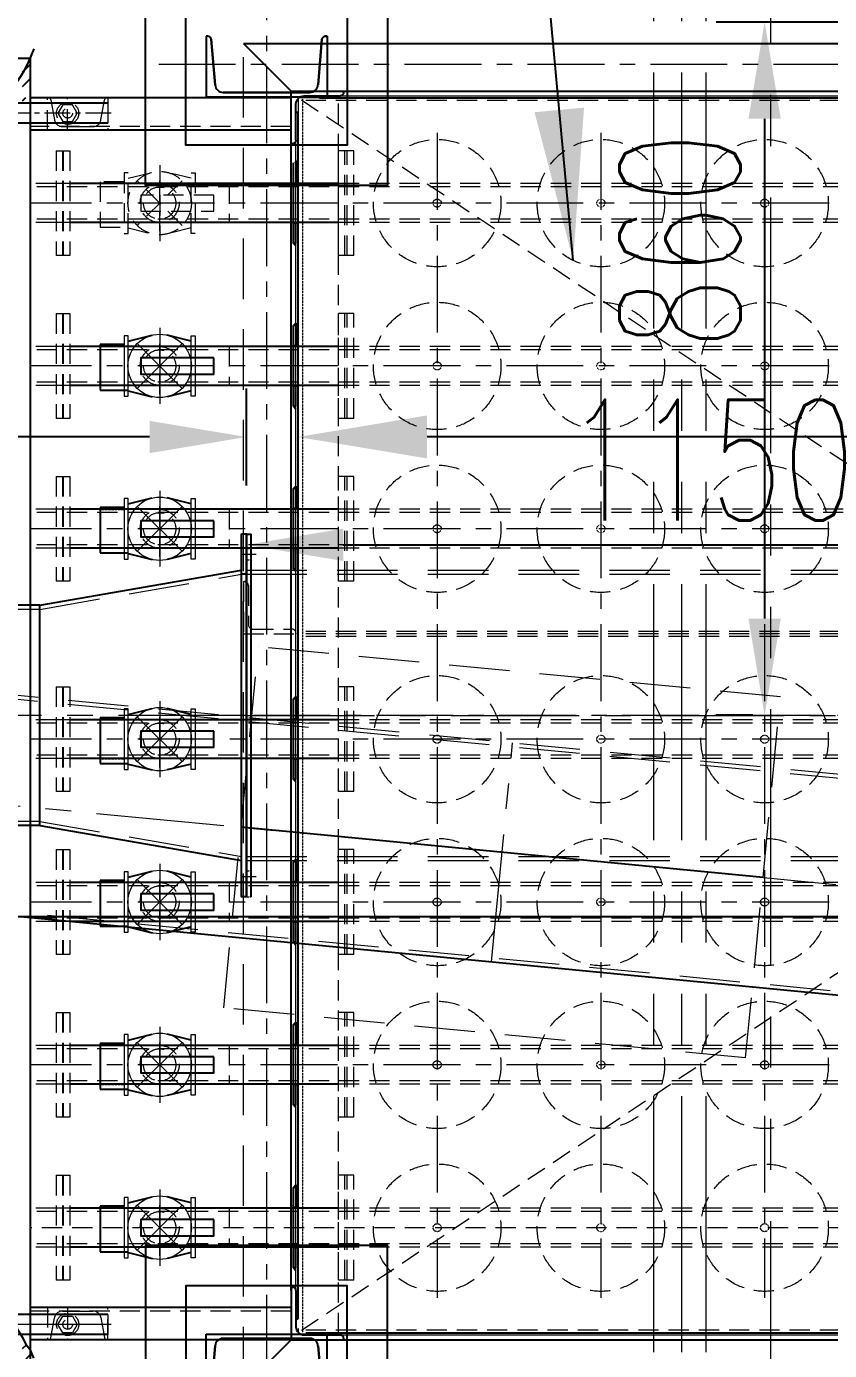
# Model space of a CAD drawing. Header units: millimetres. Extents: x -243837 to -5443, y 40 to 285140.
# Drawn here: x -233609 to -232614, y 138140 to 139783 of the extents above; entities that cross this region are included whole.
import ezdxf

# ---------------------------------------------------------------- set-up
doc = ezdxf.new("R2010")
doc.units = ezdxf.units.MM
for name, pattern in [('CENTER', [50.8, 31.75, -6.35, 6.35, -6.35]), ('CENTER2', [1.125, 0.75, -0.125, 0.125, -0.125]), ('CONTINOUS', [0]), ('HIDDEN', [0.375, 0.25, -0.125]), ('HIDDEN2', [0.1875, 0.125, -0.0625]), ('PHANTOM', [63.5, 31.75, -6.35, 6.35, -6.35, 6.35, -6.35]), ('PHANTOM2', [1.25, 0.625, -0.125, 0.125, -0.125, 0.125, -0.125])]:
    doc.linetypes.add(name, pattern=pattern)
for name, color, linetype, lineweight in [('CEN', 1, 'CENTER', 9), ('HID', 2, 'HIDDEN', 5), ('PHA', 8, 'PHANTOM2', 0), ('PHANTAM', 21, 'PHANTOM', 0), ('R-OBJECT', 2, 'Continuous', 20)]:
    doc.layers.add(name, color=color, linetype=linetype, lineweight=lineweight)
for name, color, linetype in [('DWG', 7, 'Continuous'), ('HAT', 5, 'CONTINOUS'), ('object', 4, 'Continuous')]:
    doc.layers.add(name, color=color, linetype=linetype)
doc.styles.add('KA', font='romans.shx', dxfattribs={"width": 0.7})
doc.styles.add('ROMANS_BIG', font='romans.shx', dxfattribs={"width": 0.85, "bigfont": 'bigfont.shx'})
doc.dimstyles.new('100', dxfattribs={"dimscale": 75, "dimtxt": 3, "dimasz": 2.5, "dimexe": 1, "dimexo": 1.5, "dimgap": 1.5, "dimtad": 1, "dimdec": 0, "dimdsep": 46, "dimtxsty": 'ROMANS_BIG', "dimcen": 4, "dimdle": 2, "dimclrd": 1, "dimclre": 1, "dimclrt": 4, "dimadec": 1, "dimazin": 2, "dimtfac": 1, "dimtdec": 0, "dimtmove": 0, "dimatfit": 2, "dimfxl": 1, "dimtfill": 1, "dimarcsym": 0})
doc.dimstyles.new('KAT', dxfattribs={"dimscale": 125, "dimtxt": 2.5, "dimasz": 2, "dimexe": 1, "dimexo": 0.06, "dimgap": 0.5, "dimtad": 1, "dimdec": 0, "dimzin": 0, "dimdsep": 46, "dimtxsty": 'KA', "dimcen": 1.5, "dimclrd": 1, "dimclre": 1, "dimclrt": 4, "dimadec": 0, "dimazin": 0, "dimtfac": 1, "dimtdec": 0, "dimtmove": 0, "dimatfit": 2, "dimfxl": 1.5, "dimtolj": 1, "dimtzin": 0, "dimarcsym": 0})

# ---------------------------------------------------------------- blocks, each defined once
blk = doc.blocks.new('65X6')
at = {"color": 7}
for p, q in [((0, 65), (2, 65)), ((0, 65), (0, 0)), ((6, 61), (6, 16)), ((0, 0), (65, 0)), ((16, 6), (61, 6)), ((65, 2), (65, 0))]:
    blk.add_line(p, q, dxfattribs=at)
for centre, radius, start, end in [((2, 61), 4, 0, 90), ((16, 16), 10, 180, 270), ((61, 2), 4, 0, 90)]:
    blk.add_arc(centre, radius, start, end, dxfattribs=at)
blk = doc.blocks.new('SOL')
for p, q in [((27.8, -27.8), (-27.8, 27.8)), ((27.8, 27.8), (-27.8, -27.8))]:
    blk.add_line(p, q)
for points in [[(-44.1, -37.5), (-39.1, -37.5), (-39.1, 37.5), (-44.1, 37.5)], [(44.1, -37.5), (39.1, -37.5), (39.1, 37.5), (44.1, 37.5)]]:
    blk.add_lwpolyline(points, close=True)
blk.add_circle((0, 0), 39.3)
at = {"layer": 'CEN', "linetype": 'CENTER2'}
blk.add_line((0, 47.2), (0, -47.2), dxfattribs=at)
at = {"layer": 'DWG'}
for p, q in [((-39.1, 30.8), (-9.4, 38.2)), ((39.1, 30.8), (9.4, 38.2)), ((-44.1, 26.6), (-73.8, 26.6)), ((-73.8, 26.6), (-73.8, -30)), ((-73.8, -30), (-39.1, -30)), ((-39.1, -30.8), (-9.4, -38.2)), ((39.1, -30.8), (9.4, -38.2))]:
    blk.add_line(p, q, dxfattribs=at)
blk.add_lwpolyline([(67.2, 10), (-23.4, 10), (-23.4, -10), (67.2, -10)], close=True, dxfattribs=at)
at = {"layer": 'HID'}
for p, q in [((-73.8, 24.1), (-44.1, 24.1)), ((-73.8, -24.2), (-44.1, -24.2))]:
    blk.add_line(p, q, dxfattribs=at)
blk = doc.blocks.new('CR')
at = {"layer": 'HID', "linetype": 'HIDDEN2'}
blk.add_circle((0, 0), 5, dxfattribs=at)
blk = doc.blocks.new('A$C007C4DB9')
at = {"layer": 'HAT'}
h = blk.add_hatch(dxfattribs=at)
h.set_pattern_fill('ANSI31', color=1, scale=100, style=0)
h.set_pattern_definition([(45, (-613.716, -1580.452), (-8.838835, 8.838835), [])])
h.paths.add_polyline_path([(385.7, 1724.9), (385.9, 1725.2), (391.4, 1735.7), (395.3, 1744.2), (395.3, 1781.1), (385.7, 1781.1)])
h.paths.add_polyline_path([(176.2, 1698.5), (185.2, 1693.3), (185.7, 1693.1), (185.7, 1781.1), (176.2, 1781.1)])
h = blk.add_hatch(dxfattribs=at)
h.set_pattern_fill('ANSI31', color=1, scale=100, style=0)
h.set_pattern_definition([(45, (-613.716, -688.452), (-8.83883, 8.83883), [])])
h.paths.add_polyline_path([(185.7, 226.2), (185.2, 225.9), (176.2, 220.8), (176.2, 138.1), (185.7, 138.1)])
h.paths.add_polyline_path([(395.3, 175), (391.4, 183.5), (385.9, 194.1), (385.7, 194.4), (385.7, 138.1), (395.3, 138.1)])
at = {"color": 8, "linetype": 'HIDDEN', "ltscale": 300}
blk.add_line((659.7, 132.6), (659.7, 1799.6), dxfattribs=at)
at = {"color": 8, "linetype": 'HIDDEN', "ltscale": 100}
for p, q in [((441.6, 1693.2), (441.6, 1733.1)), ((491.6, 1725.6), (491.6, 1700.6)), ((1688.2, 1091.1), (727.2, 1732.1)), ((2899.2, 1729), (727.2, 1729)), ((777.2, 200.1), (777.2, 1732.1)), ((718.7, 1696.5), (395.3, 1696.5)), ((427.2, 1666.6), (427.2, 1536.6)), ((427.2, 1666.6), (444.2, 1666.6)), ((435.2, 1666.6), (435.2, 1536.6)), ((436.2, 1666.6), (436.2, 1536.6)), ((444.2, 1666.6), (444.2, 1536.6)), ((777.2, 1536.6), (777.2, 1666.6)), ((796.2, 1666.6), (777.2, 1666.6)), ((785.2, 1536.6), (785.2, 1666.6)), ((788.2, 1536.6), (788.2, 1666.6)), ((796.2, 1536.6), (796.2, 1666.6)), ((555.7, 1648.8), (555.7, 1554.5)), ((481.9, 1628.2), (481.9, 1571.6)), ((511.6, 1628.2), (481.9, 1628.2)), ((516.6, 1632.5), (546.3, 1639.8)), ((583.5, 1629.4), (527.9, 1573.9)), ((583.5, 1573.9), (527.9, 1629.4)), ((555.7, 1566.6), (555.7, 1636.7)), ((594.8, 1632.5), (565.1, 1639.8)), ((427.2, 1625.8), (395.3, 1625.8)), ((2828.2, 1621.6), (395.3, 1621.6)), ((444.2, 1625.8), (418.9, 1625.8)), ((481.9, 1625.8), (511.6, 1625.8)), ((641.9, 1625.8), (641.9, 1577.5)), ((796.2, 1625.8), (777.2, 1625.8)), ((2828.2, 1625.8), (792.2, 1625.8)), ((2828.2, 1581.6), (395.3, 1581.6)), ((427.2, 1577.5), (395.3, 1577.5)), ((444.2, 1577.5), (418.9, 1577.5)), ((481.9, 1577.5), (511.6, 1577.5)), ((796.2, 1577.5), (777.2, 1577.5)), ((2828.2, 1577.5), (792.2, 1577.5)), ((481.9, 1571.6), (516.6, 1571.6)), ((516.6, 1570.8), (546.3, 1563.5)), ((594.8, 1570.8), (565.1, 1563.5)), ((444.2, 1536.6), (427.2, 1536.6)), ((796.2, 1536.6), (777.2, 1536.6)), ((427.2, 1464.6), (427.2, 1334.6)), ((427.2, 1464.6), (444.2, 1464.6)), ((435.2, 1464.6), (435.2, 1334.6)), ((436.2, 1464.6), (436.2, 1334.6)), ((444.2, 1464.6), (444.2, 1334.6)), ((777.2, 1334.6), (777.2, 1464.6)), ((796.2, 1464.6), (777.2, 1464.6)), ((785.2, 1334.6), (785.2, 1464.6)), ((788.2, 1334.6), (788.2, 1464.6)), ((796.2, 1334.6), (796.2, 1464.6)), ((555.7, 1364.6), (555.7, 1434.7)), ((427.2, 1423.8), (395.3, 1423.8)), ((2828.2, 1419.6), (395.3, 1419.6)), ((444.2, 1423.8), (418.9, 1423.8)), ((641.9, 1423.8), (641.9, 1375.5)), ((796.2, 1423.8), (777.2, 1423.8)), ((2828.2, 1423.8), (792.2, 1423.8)), ((2828.2, 1379.6), (395.3, 1379.6)), ((427.2, 1375.5), (395.3, 1375.5)), ((444.2, 1375.5), (418.9, 1375.5)), ((796.2, 1375.5), (777.2, 1375.5)), ((2828.2, 1375.5), (792.2, 1375.5)), ((444.2, 1334.6), (427.2, 1334.6)), ((796.2, 1334.6), (777.2, 1334.6)), ((427.2, 1262.6), (427.2, 1132.6)), ((427.2, 1262.6), (444.2, 1262.6)), ((435.2, 1262.6), (435.2, 1132.6)), ((436.2, 1262.6), (436.2, 1132.6)), ((444.2, 1262.6), (444.2, 1132.6)), ((777.2, 1132.6), (777.2, 1262.6)), ((796.2, 1262.6), (777.2, 1262.6)), ((785.2, 1132.6), (785.2, 1262.6)), ((788.2, 1132.6), (788.2, 1262.6)), ((796.2, 1132.6), (796.2, 1262.6)), ((555.7, 1162.6), (555.7, 1232.7)), ((427.2, 1221.8), (395.3, 1221.8)), ((2828.2, 1217.6), (395.3, 1217.6)), ((444.2, 1221.8), (425.7, 1221.8)), ((641.9, 1221.8), (641.9, 1173.5)), ((796.2, 1221.8), (777.2, 1221.8)), ((2828.2, 1221.8), (792.2, 1221.8)), ((2828.2, 1177.6), (395.3, 1177.6)), ((427.2, 1173.5), (395.3, 1173.5)), ((444.2, 1173.5), (425.7, 1173.5)), ((796.2, 1173.5), (777.2, 1173.5)), ((2828.2, 1173.5), (792.2, 1173.5)), ((444.2, 1132.6), (427.2, 1132.6)), ((659.7, 1132.1), (659.7, 1067.1)), ((659.7, 1132.1), (660.7, 1132.1)), ((665.7, 1127.1), (665.7, 1079.1)), ((796.2, 1132.6), (777.2, 1132.6)), ((671.7, 1073.1), (719.7, 1073.1)), ((724.7, 1068.1), (724.7, 1067.1)), ((2899.2, 1070.3), (727.2, 1070.3)), ((659.7, 1067.1), (724.7, 1067.1)), ((2899.2, 1067.1), (727.2, 1067.1)), ((2899.2, 1067.1), (727.2, 1067.1)), ((2899.2, 1064), (727.2, 1064)), ((427.2, 1001.6), (427.2, 871.6)), ((427.2, 1001.6), (444.2, 1001.6)), ((435.2, 1001.6), (435.2, 871.6)), ((436.2, 1001.6), (436.2, 871.6)), ((444.2, 1001.6), (444.2, 871.6)), ((777.2, 871.6), (777.2, 1001.6)), ((796.2, 1001.6), (777.2, 1001.6)), ((785.2, 871.6), (785.2, 1001.6)), ((788.2, 871.6), (788.2, 1001.6)), ((796.2, 871.6), (796.2, 1001.6)), ((555.7, 901.6), (555.7, 971.7)), ((427.2, 960.8), (395.3, 960.8)), ((2828.2, 956.6), (395.3, 956.6)), ((444.2, 960.8), (418.9, 960.8)), ((796.2, 960.8), (777.2, 960.8)), ((2828.2, 960.8), (792.2, 960.8)), ((2828.2, 916.6), (395.3, 916.6)), ((427.2, 912.5), (395.3, 912.5)), ((444.2, 912.5), (418.9, 912.5)), ((796.2, 912.5), (777.2, 912.5)), ((2828.2, 912.5), (792.2, 912.5)), ((444.2, 871.6), (427.2, 871.6)), ((796.2, 871.6), (777.2, 871.6)), ((1688.2, 841.1), (727.2, 200.1)), ((427.2, 799.6), (427.2, 669.6)), ((427.2, 799.6), (444.2, 799.6)), ((435.2, 799.6), (435.2, 669.6)), ((436.2, 799.6), (436.2, 669.6)), ((444.2, 799.6), (444.2, 669.6)), ((777.2, 669.6), (777.2, 799.6)), ((796.2, 799.6), (777.2, 799.6)), ((785.2, 669.6), (785.2, 799.6)), ((788.2, 669.6), (788.2, 799.6)), ((796.2, 669.6), (796.2, 799.6)), ((427.2, 758.8), (395.3, 758.8)), ((444.2, 758.8), (418.9, 758.8)), ((555.7, 699.6), (555.7, 769.7)), ((641.9, 758.8), (641.9, 710.5)), ((796.2, 758.8), (777.2, 758.8)), ((2828.2, 758.8), (792.2, 758.8)), ((2828.2, 754.6), (395.3, 754.6)), ((2828.2, 714.6), (395.3, 714.6)), ((427.2, 710.5), (395.3, 710.5)), ((444.2, 710.5), (418.9, 710.5)), ((796.2, 710.5), (777.2, 710.5)), ((2828.2, 710.5), (792.2, 710.5)), ((444.2, 669.6), (427.2, 669.6)), ((796.2, 669.6), (777.2, 669.6)), ((427.2, 597.6), (427.2, 467.6)), ((427.2, 597.6), (444.2, 597.6)), ((435.2, 597.6), (435.2, 467.6)), ((436.2, 597.6), (436.2, 467.6)), ((444.2, 597.6), (444.2, 467.6)), ((777.2, 467.6), (777.2, 597.6)), ((796.2, 597.6), (777.2, 597.6)), ((785.2, 467.6), (785.2, 597.6)), ((788.2, 467.6), (788.2, 597.6)), ((796.2, 467.6), (796.2, 597.6)), ((555.7, 497.6), (555.7, 567.7)), ((427.2, 556.8), (395.3, 556.8)), ((2828.2, 552.6), (395.3, 552.6)), ((444.2, 556.8), (418.9, 556.8)), ((641.9, 556.8), (641.9, 508.5)), ((796.2, 556.8), (777.2, 556.8)), ((2828.2, 556.8), (792.2, 556.8)), ((2828.2, 512.6), (395.3, 512.6)), ((427.2, 508.5), (395.3, 508.5)), ((444.2, 508.5), (418.9, 508.5)), ((796.2, 508.5), (777.2, 508.5)), ((2828.2, 508.5), (792.2, 508.5)), ((444.2, 467.6), (427.2, 467.6)), ((796.2, 467.6), (777.2, 467.6)), ((427.2, 395.6), (427.2, 265.6)), ((427.2, 395.6), (444.2, 395.6)), ((435.2, 395.6), (435.2, 265.6)), ((436.2, 395.6), (436.2, 265.6)), ((444.2, 395.6), (444.2, 265.6)), ((777.2, 265.6), (777.2, 395.6)), ((796.2, 395.6), (777.2, 395.6)), ((785.2, 265.6), (785.2, 395.6)), ((788.2, 265.6), (788.2, 395.6)), ((796.2, 265.6), (796.2, 395.6)), ((555.7, 295.6), (555.7, 365.7)), ((427.2, 354.8), (395.3, 354.8)), ((2828.2, 350.6), (395.3, 350.6)), ((444.2, 354.8), (418.9, 354.8)), ((641.9, 354.8), (641.9, 306.5)), ((796.2, 354.8), (777.2, 354.8)), ((2828.2, 354.8), (792.2, 354.8)), ((2909.7, 330.6), (395.3, 330.6)), ((2828.2, 310.6), (395.3, 310.6)), ((427.2, 306.5), (395.3, 306.5)), ((444.2, 306.5), (418.9, 306.5)), ((796.2, 306.5), (777.2, 306.5)), ((2828.2, 306.5), (792.2, 306.5)), ((444.2, 265.6), (427.2, 265.6)), ((796.2, 265.6), (777.2, 265.6)), ((441.6, 230.6), (441.6, 190.7)), ((718.7, 227.2), (395.3, 227.2)), ((491.6, 223.1), (491.6, 198.1)), ((2899.2, 203.3), (727.2, 203.3))]:
    blk.add_line(p, q, dxfattribs=at)
at = {"color": 3, "ltscale": 100}
for p, q in [((2872.7, 1732.1), (727.2, 1732.1)), ((779.7, 1734.6), (2846.7, 1734.6)), ((724.7, 252.6), (724.7, 1679.6)), ((753.7, 197.6), (2872.7, 197.6))]:
    blk.add_line(p, q, dxfattribs=at)
at = {"color": 3, "linetype": 'HIDDEN', "ltscale": 100}
for p, q in [((727.2, 1732.1), (727.2, 1705.6)), ((727.2, 1705.6), (727.2, 200.1)), ((2899.2, 200.1), (727.2, 200.1))]:
    blk.add_line(p, q, dxfattribs=at)
at = {"color": 1, "linetype": 'CENTER2'}
blk.add_line((495.6, 210.6), (75.5, 210.6), dxfattribs=at)
at = {"color": 8, "linetype": 'HIDDEN', "ltscale": 100}
for points in [[(425.3, 1704.8, 0.36397), (435.2, 1696.5), (454.1, 1696.5), (472.9, 1696.5, 0.36397), (482.8, 1704.8), (487.2, 1729.7, -0.36397), (490.1, 1732.1), (491.6, 1732.1), (491.6, 1692.1), (454.1, 1692.1), (416.6, 1692.1), (416.6, 1732.1), (418, 1732.1, -0.36397), (420.9, 1729.7)], [(425.3, 219, -0.36397), (435.2, 227.2), (454.1, 227.2), (472.9, 227.2, -0.36397), (482.8, 219), (487.2, 194.1, 0.36397), (490.1, 191.6), (491.6, 191.6), (491.6, 231.6), (454.1, 231.6), (416.6, 231.6), (416.6, 191.6), (418, 191.6, 0.36397), (420.9, 194.1)]]:
    blk.add_lwpolyline(points, format="xyb", close=True, dxfattribs=at)
for points in [[(453.6, 1713.1), (447.6, 1723.5), (435.6, 1723.5), (429.6, 1713.1), (435.6, 1702.7), (447.6, 1702.7)], [(511.6, 1564.1), (516.6, 1564.1), (516.6, 1639.1), (511.6, 1639.1)], [(599.8, 1564.1), (594.8, 1564.1), (594.8, 1639.1), (599.8, 1639.1)], [(622.9, 1611.6), (532.3, 1611.6), (532.3, 1591.6), (622.9, 1591.6)], [(453.6, 210.6), (447.6, 200.2), (435.6, 200.2), (429.6, 210.6), (435.6, 221), (447.6, 221)]]:
    blk.add_lwpolyline(points, close=True, dxfattribs=at)
for centre, radius in [((441.6, 1713.1), 13.8), ((441.6, 1713.1), 6), ((899.7, 1601.6), 79), ((1102.7, 1601.6), 79), ((1305.7, 1601.6), 79), ((555.7, 1601.6), 39.3), ((555.7, 1601.6), 24.1), ((555.7, 1601.6), 20), ((899.7, 1399.6), 79), ((1102.7, 1399.6), 79), ((1305.7, 1399.6), 79), ((555.7, 1399.6), 24.1), ((555.7, 1399.6), 20), ((899.7, 1197.6), 79), ((1102.7, 1197.6), 79), ((1305.7, 1197.6), 79), ((555.7, 1197.6), 24.1), ((555.7, 1197.6), 20), ((899.7, 936.6), 79), ((1102.7, 936.6), 79), ((1305.7, 936.6), 79), ((555.7, 936.6), 24.1), ((555.7, 936.6), 20), ((899.7, 734.6), 79), ((1102.7, 734.6), 79), ((1305.7, 734.6), 79), ((555.7, 734.6), 24.1), ((555.7, 734.6), 20), ((899.7, 532.6), 79), ((1102.7, 532.6), 79), ((1305.7, 532.6), 79), ((555.7, 532.6), 24.1), ((555.7, 532.6), 20), ((899.7, 330.6), 79), ((1102.7, 330.6), 79), ((1305.7, 330.6), 79), ((555.7, 330.6), 24.1), ((555.7, 330.6), 20), ((441.6, 210.6), 13.8), ((441.6, 210.6), 6)]:
    blk.add_circle(centre, radius, dxfattribs=at)
for centre, radius, start, end in [((660.7, 1127.1), 5, 0, 90), ((671.7, 1079.1), 6, 180, 270), ((719.7, 1068.1), 5, 0, 90)]:
    blk.add_arc(centre, radius, start, end, dxfattribs=at)
at = {"layer": 'CEN', "color": 8, "ltscale": 3}
for p, q in [((688.2, 1923.6), (688.2, 8.6)), ((3088.2, 1773.6), (538.2, 1773.6)), ((899.7, 1688.7), (899.7, 243.6)), ((1102.7, 1688.7), (1102.7, 243.6)), ((1305.7, 1688.7), (1305.7, 243.6)), ((2909.7, 1601.6), (395.3, 1601.6)), ((2909.7, 1399.6), (395.3, 1399.6)), ((2909.7, 1197.6), (395.3, 1197.6)), ((2909.7, 936.6), (395.3, 936.6)), ((2909.7, 734.6), (395.3, 734.6)), ((2909.7, 532.6), (395.3, 532.6))]:
    blk.add_line(p, q, dxfattribs=at)
at = {"layer": 'CEN'}
for p, q in [((495.6, 1713.1), (75.5, 1713.1)), ((657.8, 1166.1), (675.4, 1166.1)), ((657.8, 766.1), (675.4, 766.1))]:
    blk.add_line(p, q, dxfattribs=at)
at = {"layer": 'CEN', "ltscale": 3}
blk.add_line((3053.2, 966.1), (663.2, 966.1), dxfattribs=at)
at = {"layer": 'CEN', "ltscale": 5}
blk.add_line((663.2, 966.1), (1813.2, 966.1), dxfattribs=at)
at = {"layer": 'DWG', "ltscale": 0.5}
for p, q in [((615.5, 1808.6), (613.2, 1808.6)), ((613.2, 1808.6), (613.2, 1733.6)), ((760.9, 1808.6), (763.2, 1808.6)), ((763.2, 1808.6), (763.2, 1733.6)), ((619.5, 1805), (624.4, 1748.2)), ((752, 1748.2), (756.9, 1805)), ((613.2, 1733.6), (763.2, 1733.6)), ((634.4, 1739), (742, 1739)), ((613.2, 123.6), (613.2, 198.6)), ((613.2, 198.6), (763.2, 198.6)), ((763.2, 123.6), (763.2, 198.6)), ((619.5, 127.3), (624.4, 184.1)), ((634.4, 193.2), (742, 193.2)), ((752, 184.1), (756.9, 127.3))]:
    blk.add_line(p, q, dxfattribs=at)
at = {"layer": 'DWG'}
for p, q in [((659.7, 1799.6), (2966.7, 1799.6)), ((659.7, 1799.6), (718.7, 1740.6)), ((395.3, 1781.1), (176.2, 1781.1)), ((395.3, 1781.1), (395.3, 142.6)), ((491.6, 1725.6), (285.7, 1725.6)), ((718.7, 1732.1), (395.3, 1732.1)), ((753.7, 1734.6), (753.7, 1732.1)), ((753.7, 1732.1), (2872.7, 1732.1)), ((779.7, 1740.6), (2846.7, 1740.6)), ((724.7, 1714.6), (727.2, 1714.6)), ((727.2, 217.6), (727.2, 1714.6)), ((491.6, 1700.6), (285.7, 1700.6)), ((718.7, 1692.1), (395.3, 1692.1)), ((718.7, 252.6), (718.7, 1679.6)), ((721.7, 1551.6), (721.7, 1651.6)), ((724.7, 1654.6), (724.7, 1626.6)), ((777.2, 1625.8), (444.2, 1625.8)), ((777.2, 1577.5), (444.2, 1577.5)), ((727.2, 1576.6), (721.7, 1576.6)), ((724.7, 1551.6), (724.7, 1576.6)), ((721.7, 1551.6), (724.7, 1548.6)), ((724.7, 1551.6), (721.7, 1551.6)), ((721.7, 1449.6), (724.7, 1452.6)), ((721.7, 1349.6), (721.7, 1449.6)), ((724.7, 1449.6), (721.7, 1449.6)), ((724.7, 1452.6), (724.7, 1424.6)), ((777.2, 1423.8), (444.2, 1423.8)), ((727.2, 1424.6), (721.7, 1424.6)), ((777.2, 1375.5), (444.2, 1375.5)), ((727.2, 1374.6), (721.7, 1374.6)), ((724.7, 1349.6), (724.7, 1374.6)), ((721.7, 1349.6), (724.7, 1346.6)), ((724.7, 1349.6), (721.7, 1349.6)), ((721.7, 1247.6), (724.7, 1250.6)), ((724.7, 1250.6), (724.7, 1222.6)), ((721.7, 1147.6), (721.7, 1247.6)), ((724.7, 1247.6), (721.7, 1247.6)), ((777.2, 1221.8), (444.2, 1221.8)), ((727.2, 1222.6), (721.7, 1222.6)), ((663.2, 741.1), (663.2, 1191.1)), ((663.2, 1191.1), (669.2, 1191.1)), ((669.2, 741.1), (669.2, 1191.1)), ((777.2, 1173.5), (444.2, 1173.5)), ((727.2, 1172.6), (721.7, 1172.6)), ((724.7, 1147.6), (724.7, 1172.6)), ((721.7, 1147.6), (724.7, 1144.6)), ((724.7, 1147.6), (721.7, 1147.6)), ((721.7, 986.6), (724.7, 989.6)), ((721.7, 886.6), (721.7, 986.6)), ((724.7, 986.6), (721.7, 986.6)), ((724.7, 989.6), (724.7, 961.6)), ((777.2, 960.8), (444.2, 960.8)), ((727.2, 961.6), (721.7, 961.6)), ((777.2, 912.5), (444.2, 912.5)), ((727.2, 911.6), (721.7, 911.6)), ((724.7, 886.6), (724.7, 911.6)), ((721.7, 886.6), (724.7, 883.6)), ((724.7, 886.6), (721.7, 886.6)), ((721.7, 784.6), (724.7, 787.6)), ((724.7, 784.6), (721.7, 784.6)), ((721.7, 684.6), (721.7, 784.6)), ((724.7, 787.6), (724.7, 759.6)), ((777.2, 758.8), (444.2, 758.8)), ((727.2, 759.6), (721.7, 759.6)), ((777.2, 710.5), (444.2, 710.5)), ((727.2, 709.6), (721.7, 709.6)), ((724.7, 684.6), (724.7, 709.6)), ((721.7, 684.6), (724.7, 681.6)), ((724.7, 684.6), (721.7, 684.6)), ((721.7, 582.6), (724.7, 585.6)), ((721.7, 482.6), (721.7, 582.6)), ((724.7, 582.6), (721.7, 582.6)), ((724.7, 585.6), (724.7, 557.6)), ((777.2, 556.8), (444.2, 556.8)), ((727.2, 557.6), (721.7, 557.6)), ((777.2, 508.5), (444.2, 508.5)), ((727.2, 507.6), (721.7, 507.6)), ((724.7, 482.6), (724.7, 507.6)), ((721.7, 482.6), (724.7, 479.6)), ((724.7, 482.6), (721.7, 482.6)), ((721.7, 380.6), (724.7, 383.6)), ((721.7, 280.6), (721.7, 380.6)), ((724.7, 380.6), (721.7, 380.6)), ((724.7, 383.6), (724.7, 355.6)), ((777.2, 354.8), (444.2, 354.8)), ((727.2, 355.6), (721.7, 355.6)), ((777.2, 306.5), (444.2, 306.5)), ((727.2, 305.6), (721.7, 305.6)), ((724.7, 280.6), (724.7, 305.6)), ((721.7, 280.6), (724.7, 277.6)), ((724.7, 280.6), (721.7, 280.6)), ((718.7, 231.6), (395.3, 231.6)), ((491.6, 223.1), (285.7, 223.1)), ((724.7, 217.6), (727.2, 217.6)), ((491.6, 198.1), (285.7, 198.1)), ((753.7, 200.1), (2872.7, 200.1)), ((753.7, 197.6), (753.7, 200.1)), ((718.7, 191.6), (395.3, 191.6)), ((718.7, 191.6), (659.7, 132.6)), ((753.7, 191.6), (2872.7, 191.6))]:
    blk.add_line(p, q, dxfattribs=at)
at = {"layer": 'DWG', "color": 8, "ltscale": 0.5}
for points in [[(838.2, 1923.6), (838.2, 1623.6), (538.2, 1623.6), (538.2, 1923.6)], [(838.2, 8.6), (838.2, 308.6), (538.2, 308.6), (538.2, 8.6)]]:
    blk.add_lwpolyline(points, close=True, dxfattribs=at)
at = {"layer": 'DWG', "ltscale": 0.5}
for points in [[(788.2, 1873.6), (788.2, 1673.6), (588.2, 1673.6), (588.2, 1873.6)], [(788.2, 58.6), (788.2, 258.6), (588.2, 258.6), (588.2, 58.6)]]:
    blk.add_lwpolyline(points, close=True, dxfattribs=at)
at = {"layer": 'DWG'}
for points in [[(399.8, 1793), (396, 1783.9), (391.4, 1773.7), (385.9, 1763.2), (379.5, 1752.7), (372.1, 1742.5), (363.6, 1733.1), (354, 1724.7), (343, 1717.7), (331.1, 1712), (318.2, 1707.8), (304.6, 1704.9), (290.6, 1703.4), (276.3, 1703.2), (262, 1704.2), (247.8, 1706.6), (233.9, 1710.2), (220.5, 1714.8), (207.8, 1720), (196, 1725.6), (185.2, 1731.3), (175.7, 1736.8), (167.5, 1741.7), (161, 1745.8)], [(399.8, 168.8), (396, 177.9), (391.4, 183.5), (385.9, 194.1), (379.5, 204.6), (372.1, 214.7), (363.6, 224.2), (354, 232.6), (343, 239.6), (331.1, 245.2), (318.2, 249.5), (304.6, 252.4), (290.6, 253.9), (276.3, 254.1), (262, 253), (247.8, 250.6), (233.9, 247), (220.5, 242.5), (207.8, 237.2), (196, 231.6), (185.2, 225.9), (175.7, 220.5), (167.5, 215.5), (161, 211.4)]]:
    blk.add_lwpolyline(points, dxfattribs=at)
at = {"layer": 'DWG', "ltscale": 0.5}
for centre, radius, start, end in [((615.5, 1804.6), 4, 5, 90), ((760.9, 1804.6), 4, 90, 175), ((634.4, 1749), 10, 185, 270), ((742, 1749), 10, 270, 355), ((634.4, 183.2), 10, 90, 175), ((742, 183.2), 10, 5, 90)]:
    blk.add_arc(centre, radius, start, end, dxfattribs=at)
at = {"layer": 'DWG'}
for points in [[(724.7, 1654.6), (721.7, 1651.6), (724.7, 1651.6)], [(724.7, 1548.6), (721.7, 1551.6), (724.7, 1551.6)], [(724.7, 1452.6), (721.7, 1449.6), (724.7, 1449.6)], [(724.7, 1346.6), (721.7, 1349.6), (724.7, 1349.6)], [(724.7, 1250.6), (721.7, 1247.6), (724.7, 1247.6)], [(724.7, 1144.6), (721.7, 1147.6), (724.7, 1147.6)], [(724.7, 989.6), (721.7, 986.6), (724.7, 986.6)], [(724.7, 883.6), (721.7, 886.6), (724.7, 886.6)], [(724.7, 787.6), (721.7, 784.6), (724.7, 784.6)], [(724.7, 681.6), (721.7, 684.6), (724.7, 684.6)], [(724.7, 585.6), (721.7, 582.6), (724.7, 582.6)], [(724.7, 479.6), (721.7, 482.6), (724.7, 482.6)], [(724.7, 383.6), (721.7, 380.6), (724.7, 380.6)], [(724.7, 277.6), (721.7, 280.6), (724.7, 280.6)]]:
    blk.add_solid(points, dxfattribs=at)
at = {"layer": 'HID', "color": 8}
blk.add_line((733.2, 200.1), (733.2, 1732.1), dxfattribs=at)
at = {"layer": 'HID'}
for p, q in [((663.2, 1173.1), (669.2, 1173.1)), ((663.2, 1159.1), (669.2, 1159.1)), ((663.2, 773.1), (669.2, 773.1)), ((663.2, 759.1), (669.2, 759.1)), ((663.2, 741.1), (669.2, 741.1))]:
    blk.add_line(p, q, dxfattribs=at)
at = {"layer": 'HID', "color": 3, "linetype": 'HIDDEN', "ltscale": 300}
for p, q in [((663.2, 1146.1), (1463.2, 1146.1)), ((663.2, 1141.1), (1463.2, 1141.1)), ((663.2, 791.1), (1463.2, 791.1)), ((663.2, 786.1), (1463.2, 786.1))]:
    blk.add_line(p, q, dxfattribs=at)
at = {"layer": 'object', "color": 8, "linetype": 'Continuous'}
for p, q in [((763.2, 1808.6), (760.9, 1808.6)), ((624.4, 1748.2), (619.5, 1805)), ((756.9, 1805), (752, 1748.2)), ((742, 1739), (634.4, 1739)), ((624.4, 184.1), (619.5, 127.3)), ((742, 193.2), (634.4, 193.2)), ((756.9, 127.3), (752, 184.1))]:
    blk.add_line(p, q, dxfattribs=at)
at = {"layer": 'PHA'}
blk.add_line((720.7, 357.6), (718.7, 357.6), dxfattribs=at)
at = {"color": 8, "linetype": 'HIDDEN', "ltscale": 100}
for name, p in [('CR', (899.7, 1601.6)), ('CR', (1102.7, 1601.6)), ('CR', (1305.7, 1601.6)), ('SOL', (555.7, 1399.6)), ('CR', (899.7, 1399.6)), ('CR', (1102.7, 1399.6)), ('CR', (1305.7, 1399.6)), ('SOL', (555.7, 1197.6)), ('CR', (899.7, 1197.6)), ('CR', (1102.7, 1197.6)), ('CR', (1305.7, 1197.6)), ('SOL', (555.7, 936.6)), ('CR', (899.7, 936.6)), ('CR', (1102.7, 936.6)), ('CR', (1305.7, 936.6)), ('SOL', (555.7, 734.6)), ('CR', (899.7, 734.6)), ('CR', (1102.7, 734.6)), ('CR', (1305.7, 734.6)), ('SOL', (555.7, 532.6)), ('CR', (899.7, 532.6)), ('CR', (1102.7, 532.6)), ('CR', (1305.7, 532.6)), ('SOL', (555.7, 330.6)), ('CR', (899.7, 330.6)), ('CR', (1102.7, 330.6)), ('CR', (1305.7, 330.6))]:
    blk.add_blockref(name, p, dxfattribs=at)
at = {"layer": 'DWG', "xscale": -1, "rotation": 180}
blk.add_blockref('65X6', (718.7, 1740.6), dxfattribs=at)
at = {"layer": 'DWG'}
blk.add_blockref('65X6', (718.7, 191.6), dxfattribs=at)
blk = doc.blocks.new('*D1093')
at = {"color": 1, "lineweight": -2, "transparency": 16777216}
for p, q in [((-233272.7, 139396.8), (-233272.7, 139193.7)), ((-231100.7, 139396.8), (-231100.7, 139193.7)), ((-231260.7, 139273.7), (-233112.7, 139273.7))]:
    blk.add_line(p, q, dxfattribs=at)
at = {"color": 1, "transparency": 16777216}
for points in [[(-233112.7, 139300.4), (-233112.7, 139247.1), (-233272.7, 139273.7)], [(-231260.7, 139300.4), (-231260.7, 139247.1), (-231100.7, 139273.7)]]:
    blk.add_solid(points, dxfattribs=at)
at = {"layer": 'DEFPOINTS', "color": 0, "transparency": 16777216}
for p in [(-233272.7, 139476.8, 47.4), (-231100.7, 139476.8, 47.4), (-233272.7, 139273.7)]:
    blk.add_point(p, dxfattribs=at)
at = {"color": 4, "transparency": 16777216, "insert": (-232186.7, 139466.1), "char_height": 200, "attachment_point": 5, "style": 'KA'}
blk.add_mtext('\\A1;I/S 2172', dxfattribs=at)
blk = doc.blocks.new('A$C195F5856')
at = {"layer": 'CEN', "color": 8, "ltscale": 5}
blk.add_line((0, 930.7, 233.1), (2199.8, 930.7, 233.1), dxfattribs=at)
blk = doc.blocks.new('A$C4B0E0C6E')
at = {"layer": 'PHANTAM', "color": 8, "ltscale": 10}
for p, q in [((1160, 1303.1, 11.3), (1160, 7623, 16)), ((1195, 1303.1, 11.3), (1195, 7623, 16)), ((1225, 1303.1, 11.3), (1225, 7623, 16)), ((1305, 513.1, 176.2), (1305, 7623, 182.6))]:
    blk.add_line(p, q, dxfattribs=at)
blk = doc.blocks.new('A$C5135598A')
at = {"color": 8, "ltscale": 10}
blk.add_blockref('A$C4B0E0C6E', (377.3, 0, 0), dxfattribs=at)
at = {"ltscale": 10}
blk.add_blockref('A$C195F5856', (1693.9, 1547.3), dxfattribs=at)
blk = doc.blocks.new('*D1095')
at = {"color": 1, "lineweight": -2, "transparency": 16777216}
for p, q in [((-234291, 139088.4), (-234291, 139248.4)), ((-234189.7, 138928.4), (-234371, 138928.4)), ((-234291, 138928.4), (-234291, 138678.4)), ((-232266.7, 138678.4), (-234371, 138678.4)), ((-234291, 138518.4), (-234291, 137918.4))]:
    blk.add_line(p, q, dxfattribs=at)
at = {"color": 1, "transparency": 16777216}
for points in [[(-234317.7, 139088.4), (-234264.3, 139088.4), (-234291, 138928.4)], [(-234317.7, 138518.4), (-234264.3, 138518.4), (-234291, 138678.4)]]:
    blk.add_solid(points, dxfattribs=at)
at = {"layer": 'DEFPOINTS', "color": 0, "transparency": 16777216}
for p in [(-234109.7, 138928.4, 47.4), (-234291, 138678.4), (-232186.7, 138678.4, 47.4)]:
    blk.add_point(p, dxfattribs=at)
at = {"color": 4, "transparency": 16777216, "insert": (-234431, 138138.4), "char_height": 200, "attachment_point": 5, "rotation": 90, "style": 'KA'}
blk.add_mtext('\\A1;250', dxfattribs=at)
blk = doc.blocks.new('*D1098')
at = {"color": 1, "lineweight": -2, "transparency": 16777216}
for p, q in [((-234794.3, 138848.7), (-234899.6, 137753.4)), ((-232194.3, 138598.7), (-232299.6, 137503.4)), ((-234732.7, 137817.8), (-232451.3, 137598.4))]:
    blk.add_line(p, q, dxfattribs=at)
at = {"color": 1, "transparency": 16777216}
for points in [[(-234730.2, 137844.3), (-234735.3, 137791.2), (-234892, 137833.1)], [(-232448.7, 137624.9), (-232453.8, 137571.8), (-232292, 137583.1)]]:
    blk.add_solid(points, dxfattribs=at)
at = {"layer": 'DEFPOINTS', "color": 0, "transparency": 16777216}
for p in [(-234786.7, 138928.4, 47.4), (-232186.7, 138678.4, 47.4), (-232292, 137583.1)]:
    blk.add_point(p, dxfattribs=at)
at = {"color": 4, "transparency": 16777216, "insert": (-233592.3, 137848.8), "char_height": 200, "attachment_point": 5, "rotation": 354.5077, "style": 'KA'}
blk.add_mtext('\\A1;2612', dxfattribs=at)
blk = doc.blocks.new('*D1099')
at = {"color": 1, "lineweight": -2, "transparency": 16777216}
for p, q in [((-233216.7, 139139.9), (-232306.7, 139139.9)), ((-232186.7, 139124), (-232186.7, 139079.9)), ((-233336.7, 139093.4), (-233336.7, 139079.9))]:
    blk.add_line(p, q, dxfattribs=at)
at = {"color": 1, "transparency": 16777216}
for points in [[(-233216.7, 139159.9), (-233216.7, 139119.9), (-233336.7, 139139.9)], [(-232306.7, 139159.9), (-232306.7, 139119.9), (-232186.7, 139139.9)]]:
    blk.add_solid(points, dxfattribs=at)
at = {"layer": 'DEFPOINTS', "color": 0, "transparency": 16777216}
for p in [(-232186.7, 139184, 47.4), (-233336.7, 139153.4, 47.4), (-232186.7, 139139.9)]:
    blk.add_point(p, dxfattribs=at)
at = {"color": 4, "transparency": 16777216, "insert": (-232761.7, 139244.9), "char_height": 150, "attachment_point": 5, "style": 'KA'}
blk.add_mtext('\\A1;1150', dxfattribs=at)
blk = doc.blocks.new('*D1100')
at = {"color": 1, "lineweight": -2, "transparency": 16777216}
for p, q in [((-234786.7, 138988.4), (-234786.7, 139333.7)), ((-233336.7, 139213.4), (-233336.7, 139333.7)), ((-233456.7, 139273.7), (-234666.7, 139273.7))]:
    blk.add_line(p, q, dxfattribs=at)
at = {"color": 1, "transparency": 16777216}
for points in [[(-234666.7, 139293.7), (-234666.7, 139253.7), (-234786.7, 139273.7)], [(-233456.7, 139293.7), (-233456.7, 139253.7), (-233336.7, 139273.7)]]:
    blk.add_solid(points, dxfattribs=at)
at = {"layer": 'DEFPOINTS', "color": 0, "transparency": 16777216}
for p in [(-234786.7, 139273.7), (-233336.7, 139153.4, 47.4), (-234786.7, 138928.4, 47.4)]:
    blk.add_point(p, dxfattribs=at)
at = {"color": 4, "transparency": 16777216, "insert": (-234061.7, 139378.7), "char_height": 150, "attachment_point": 5, "style": 'KA'}
blk.add_mtext('\\A1;1450', dxfattribs=at)
blk = doc.blocks.new('*D1103')
at = {"color": 1, "lineweight": -2, "transparency": 16777216}
for p, q in [((-232526.7, 139788.4), (-232754.2, 139788.4)), ((-232694.2, 139668.4), (-232694.2, 139048.4)), ((-232708.9, 138928.4), (-232754.2, 138928.4))]:
    blk.add_line(p, q, dxfattribs=at)
at = {"color": 1, "transparency": 16777216}
for points in [[(-232714.2, 139668.4), (-232674.2, 139668.4), (-232694.2, 139788.4)], [(-232714.2, 139048.4), (-232674.2, 139048.4), (-232694.2, 138928.4)]]:
    blk.add_solid(points, dxfattribs=at)
at = {"layer": 'DEFPOINTS', "color": 0, "transparency": 16777216}
for p in [(-232466.7, 139788.4, 47.4), (-232694.2, 138928.4), (-232648.9, 138928.4, 47.4)]:
    blk.add_point(p, dxfattribs=at)
at = {"color": 4, "transparency": 16777216, "insert": (-232799.2, 139517.3), "char_height": 150, "attachment_point": 5, "rotation": 90, "style": 'KA'}
blk.add_mtext('\\A1;860', dxfattribs=at)

msp = doc.modelspace()

# ---------------------------------------------------------------- linework, layer by layer
at = {"ltscale": 10}
for p, q in [((-233592.67, 139064.86, 47.42), (-233342.67, 139108.36, 47.42)), ((-233336.67, 139103.36, 47.42), (-233342.67, 139103.36, 47.42)), ((-233592.67, 139064.86, 47.42), (-234350.66, 139064.86, -251.92)), ((-233592.67, 138791.86, 47.42), (-233592.67, 139064.86, 47.42)), ((-233592.67, 138791.86, 47.42), (-234350.66, 138791.86, -251.92)), ((-233592.67, 138791.86, 47.42), (-233342.67, 138748.36, 47.42)), ((-234367.72, 138750.94, 47.42), (-232199.74, 138542.48, 47.42))]:
    msp.add_line(p, q, dxfattribs=at)
at = {"color": 2, "ltscale": 10}
msp.add_line((-232696.17, 138727.35, 47.42), (-233343.18, 138789.56, 47.42), dxfattribs=at)
at = {"ltscale": 10, "elevation": 47.42}
msp.add_lwpolyline([(-233342.67, 139153.36), (-233336.67, 139153.36), (-233336.67, 138703.36), (-233342.67, 138703.36)], close=True, dxfattribs=at)
msp.add_lwpolyline([(-233342.67, 139153.36), (-233336.67, 139153.36), (-233336.67, 138703.36), (-233342.67, 138703.36)], close=True, dxfattribs=at)
at = {"layer": 'R-OBJECT', "color": 3, "linetype": 'HIDDEN', "ltscale": 300}
for p, q in [((-233592.67, 139059.86, 47.42), (-233342.67, 139103.36, 47.42)), ((-233592.67, 139059.86, 47.42), (-234350.66, 139059.86, -251.92)), ((-234341.59, 139022.69, 47.42), (-232173.61, 138814.23, 47.42)), ((-234342.07, 139017.71, 47.42), (-232174.09, 138809.25, 47.42)), ((-233364.72, 138565.59, 47.42), (-233321.65, 139013.53, 47.42)), ((-232674.63, 138951.31, 47.42), (-233321.65, 139013.53, 47.42)), ((-232717.7, 138503.38, 47.42), (-232674.63, 138951.31, 47.42)), ((-233592.67, 138796.86, 47.42), (-234350.66, 138796.86, -251.92)), ((-233592.67, 138796.86, 47.42), (-233342.67, 138753.36, 47.42)), ((-234367.24, 138755.92, 47.42), (-232199.26, 138547.46, 47.42)), ((-232717.7, 138503.38, 47.42), (-233364.72, 138565.59, 47.42))]:
    msp.add_line(p, q, dxfattribs=at)
at = {"layer": 'R-OBJECT', "color": 1, "linetype": 'CENTER', "ltscale": 5}
for p, q in [((-233336.67, 138928.36, 47.42), (-234786.67, 138928.36, 47.42)), ((-234786.67, 138928.36, 47.42), (-232186.67, 138678.36, 47.42)), ((-233032.74, 138622.58, 47.42), (-233006.61, 138894.33, 47.42))]:
    msp.add_line(p, q, dxfattribs=at)

# ---------------------------------------------------------------- block references
at = {"color": 8, "ltscale": 10}
msp.add_blockref('A$C5135598A', (-234368.96, 136200.37, 50.87), dxfattribs=at)
at = {"layer": 'R-OBJECT', "ltscale": 10}
msp.add_blockref('A$C007C4DB9', (-233999.88, 137962.22, 47.42), dxfattribs=at)

# ---------------------------------------------------------------- dimensions: what is measured, and where the dimension line sits
for base, p1, p2, angle, override, picture, middle, dimtype in [((-232694.17, 138928.36), (-232466.67, 139788.36, 47.42), (-232648.9, 138928.36, 47.42), 90, {"dimscale": 60, "dimexo": 1, "dimfxl": 0.18, "dimarcsym": 1}, '*D1103', (-232694.17, 139517.31), 160), ((-232291.99, 137583.08), (-234786.67, 138928.36, 47.42), (-232186.67, 138678.36, 47.42), 354.50768, {"dimscale": 80, "dimexo": 1, "dimfxl": 0.18, "dimarcsym": 1}, '*D1098', (-233605.72, 137709.4), 161)]:
    dim = msp.add_linear_dim(base=base, p1=p1, p2=p2, angle=angle, dimstyle='KAT', override=override)
    dim.commit()
    dim.dimension.update_dxf_attribs({"geometry": picture, "text_midpoint": middle, "dimtype": dimtype})
dim = msp.add_linear_dim(base=(-233272.67, 139273.72), p1=(-231100.67, 139476.85, 47.42), p2=(-233272.67, 139476.85, 47.42), text='I/S <>', dimstyle='KAT', override={"dimscale": 80, "dimexo": 1, "dimfxl": 0.18, "dimarcsym": 1})
dim.commit()
dim.dimension.update_dxf_attribs({"geometry": '*D1093', "text_midpoint": (-232186.67, 139273.72), "dimtype": 160})
for base, p2, picture, middle in [((-234786.67, 139273.72), (-234786.67, 138928.36, 47.42), '*D1100', (-234061.67, 139378.72)), ((-232186.67, 139139.86), (-232186.67, 139184.01, 47.42), '*D1099', (-232761.67, 139244.86))]:
    dim = msp.add_linear_dim(base=base, p1=(-233336.67, 139153.36, 47.42), p2=p2, dimstyle='KAT', override={"dimscale": 60, "dimexo": 1, "dimfxl": 0.18, "dimarcsym": 1})
    dim.commit()
    dim.dimension.update_dxf_attribs({"geometry": picture, "text_midpoint": middle})
dim = msp.add_linear_dim(base=(-234291, 138678.36), p1=(-234109.72, 138928.36, 47.42), p2=(-232186.67, 138678.36, 47.42), angle=90, dimstyle='KAT', override={"dimscale": 80, "dimexo": 1, "dimfxl": 0.18, "dimarcsym": 1})
dim.commit()
dim.dimension.update_dxf_attribs({"geometry": '*D1095', "text_midpoint": (-234431, 138138.36)})

# ---------------------------------------------------------------- leaders
msp.add_leader([(-232931.54, 139492.72, 20.7), (-233022.22, 140474.68, 20.7), (-234341.63, 140474.68, 20.7)], dimstyle='100')

doc.saveas('drawing.dxf')
